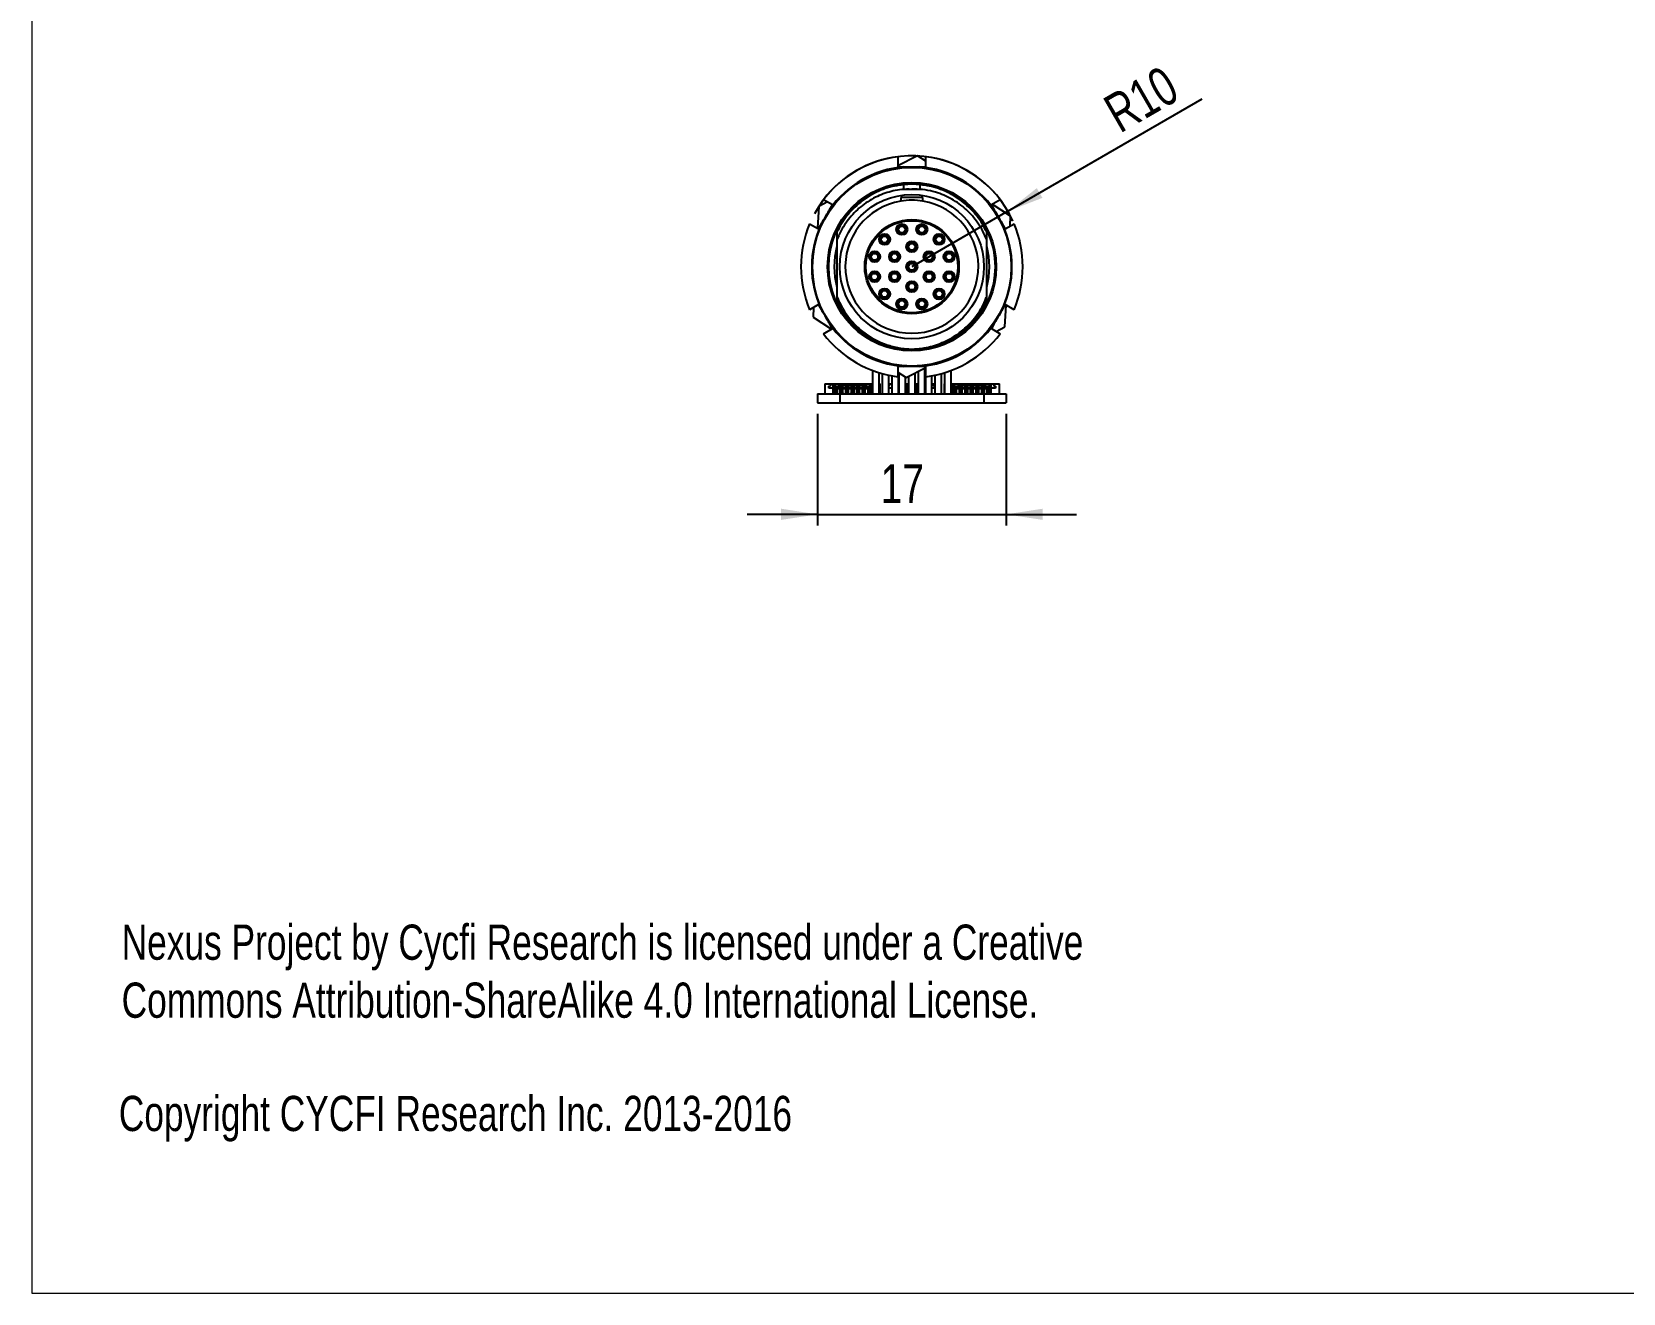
# Model space of a CAD drawing. Header units: millimetres. Extents: x 5 to 292, y 4 to 204.
# Drawn here: x 4.9 to 148.4, y 4.5 to 118.2 of the extents above; entities that cross this region are included whole.
import ezdxf

# ---------------------------------------------------------------- set-up
doc = ezdxf.new("R2010")
doc.units = ezdxf.units.MM
doc.layers.add('LAYER_1', color=179, linetype='Continuous')
doc.styles.add('SLDTEXTSTYLE0', font='TXT', dxfattribs={"width": 0.75})
doc.dimstyles.new('SLDDIMSTYLE0', dxfattribs={"dimtxt": 3.5, "dimasz": 3.302, "dimexe": 0, "dimexo": 0.0625, "dimgap": 0.875, "dimtad": 1, "dimrnd": 1e-09, "dimzin": 12, "dimdsep": 46, "dimtxsty": 'SLDTEXTSTYLE0', "dimsah": 1, "dimcen": 0, "dimadec": 0, "dimazin": 3, "dimtfac": 1, "dimtofl": 0, "dimtmove": 0, "dimatfit": 3, "dimfxl": 1, "dimfrac": 2, "dimtolj": 1, "dimtzin": 12, "dimarcsym": 0})
doc.dimstyles.new('SLDDIMSTYLE1', dxfattribs={"dimtxt": 3.5, "dimasz": 3.302, "dimexe": 0, "dimexo": 0.0625, "dimgap": 0.875, "dimtad": 1, "dimrnd": 1e-09, "dimzin": 12, "dimdsep": 46, "dimtxsty": 'SLDTEXTSTYLE0', "dimsah": 1, "dimcen": 0.09, "dimadec": 0, "dimazin": 3, "dimtfac": 1, "dimtmove": 0, "dimatfit": 0, "dimfxl": 1, "dimfrac": 2, "dimtolj": 1, "dimtzin": 12, "dimarcsym": 0})

# ---------------------------------------------------------------- blocks, each defined once
blk = doc.blocks.new('SW_NOTE_0')
at = {"layer": 'LAYER_1', "color": 0, "char_height": 3.175, "attachment_point": 1, "style": 'SLDTEXTSTYLE0'}
for s, insert in [('Nexus Project by Cycfi Research is licensed under a Creative', (0, 4.09)), ('Commons Attribution-ShareAlike 4.0 International License.', (0, -1.14))]:
    blk.add_mtext(s, dxfattribs=dict(at, insert=insert))
blk = doc.blocks.new('_D')
at = {"layer": 'LAYER_1'}
for q in [(110.47, 112.17), (84.28, 97.04)]:
    blk.add_line((92.94, 102.04), q, dxfattribs=at)
blk.add_arc((84.28, 97.04), 10, 24.2894, 151.4702, dxfattribs=at)
blk.add_solid([(92.94, 102.04), (96.05, 103.25), (95.54, 104.13)], dxfattribs=at)
at = {"layer": 'LAYER_1', "insert": (101.29, 112.06), "char_height": 3.5, "attachment_point": 1, "rotation": 30, "style": 'SLDTEXTSTYLE0'}
blk.add_mtext('R10', dxfattribs=at)
blk = doc.blocks.new('_D_1')
at = {"layer": 'LAYER_1'}
for p, q in [((75.78, 83.78), (75.78, 73.71)), ((92.78, 83.78), (92.78, 73.71)), ((75.78, 74.71), (69.43, 74.71)), ((75.78, 74.71), (92.78, 74.71)), ((92.78, 74.71), (99.13, 74.71))]:
    blk.add_line(p, q, dxfattribs=at)
for points in [[(75.78, 74.71), (72.48, 75.22), (72.48, 74.21)], [(92.78, 74.71), (96.08, 74.21), (96.08, 75.22)]]:
    blk.add_solid(points, dxfattribs=at)
at = {"layer": 'LAYER_1', "insert": (81.46, 79.23), "char_height": 3.5, "attachment_point": 1, "style": 'SLDTEXTSTYLE0'}
blk.add_mtext('17', dxfattribs=at)

msp = doc.modelspace()

# ---------------------------------------------------------------- linework, layer by layer
at = {"color": 7, "linetype": 'Continuous', "lineweight": 18}
for p, q in [((4.92, 204.48), (4.92, 4.48)), ((4.92, 4.48), (291.92, 4.48))]:
    msp.add_line(p, q, dxfattribs=at)
at = {"color": 7, "linetype": 'Continuous', "lineweight": 25}
for p, q in [((84.779, 107.031), (83.027, 106.133)), ((85.527, 106.547), (84.779, 107.031)), ((83.027, 106.043), (83.55, 106.043)), ((85.004, 106.043), (85.527, 106.043)), ((83.527, 104.438), (83.527, 104.043)), ((83.527, 104.043), (84.025, 104.043)), ((84.025, 104.043), (84.277, 104.043)), ((84.53, 104.043), (84.277, 104.043)), ((84.277, 104.043), (85.027, 104.043)), ((85.027, 104.043), (85.027, 104.438)), ((75.879, 102.472), (75.78, 100.506)), ((76.672, 102.878), (75.879, 102.472)), ((77.108, 102.626), (76.31, 103.087)), ((76.846, 102.173), (77.108, 102.626)), ((92.244, 103.087), (91.446, 102.626)), ((91.446, 102.626), (91.708, 102.173)), ((93.177, 101.603), (91.524, 102.671)), ((75.06, 100.922), (75.858, 100.461)), ((75.858, 100.461), (76.12, 100.914)), ((92.435, 100.914), (92.696, 100.461)), ((92.696, 100.461), (93.494, 100.922)), ((93.133, 100.713), (93.177, 101.603)), ((77.527, 99.455), (77.527, 94.343)), ((91.027, 94.343), (91.027, 99.455)), ((75.858, 93.626), (75.06, 93.165)), ((75.422, 93.374), (75.377, 92.484)), ((76.12, 93.173), (75.858, 93.626)), ((77.527, 94.343), (77.527, 93.931)), ((91.027, 93.931), (91.027, 94.333)), ((92.696, 93.626), (92.435, 93.173)), ((92.676, 91.615), (92.774, 93.581)), ((93.494, 93.165), (92.696, 93.626)), ((75.377, 92.484), (77.03, 91.416)), ((77.108, 91.461), (76.846, 91.914)), ((91.708, 91.914), (91.446, 91.461)), ((76.31, 91), (77.108, 91.461)), ((91.446, 91.461), (92.244, 91)), ((91.883, 91.209), (92.676, 91.615)), ((80.741, 87.689), (80.741, 85.579)), ((83.55, 88.043), (83.027, 88.043)), ((83.027, 87.54), (83.775, 87.056)), ((83.775, 87.056), (85.527, 87.953)), ((84.844, 87.604), (84.844, 85.579)), ((85.527, 88.043), (85.004, 88.043)), ((85.444, 85.579), (85.444, 87.911)), ((85.493, 87.936), (85.493, 85.579)), ((87.813, 85.579), (87.813, 87.689)), ((76.431, 86.479), (76.431, 85.579)), ((76.431, 86.479), (76.881, 86.479)), ((76.801, 86.259), (76.931, 86.299)), ((76.801, 86.099), (76.801, 86.259)), ((76.831, 86.239), (76.931, 86.269)), ((76.831, 86.159), (76.831, 86.239)), ((76.931, 86.099), (76.831, 86.159)), ((76.881, 86.479), (76.931, 86.429)), ((76.881, 86.479), (76.931, 86.479)), ((76.931, 86.459), (76.901, 86.459)), ((76.931, 86.479), (77.181, 86.479)), ((76.931, 86.429), (76.931, 86.479)), ((76.931, 86.429), (76.931, 86.299)), ((76.931, 86.269), (76.931, 86.299)), ((77.181, 86.479), (77.231, 86.479)), ((77.181, 86.099), (77.181, 86.479)), ((77.231, 86.479), (77.331, 86.479)), ((77.231, 86.099), (77.231, 86.479)), ((77.331, 86.164), (77.266, 86.099)), ((77.331, 86.479), (77.731, 86.479)), ((77.331, 86.479), (77.331, 86.269)), ((77.331, 86.269), (77.731, 86.269)), ((77.331, 86.269), (77.331, 86.164)), ((77.331, 86.209), (77.346, 86.209)), ((77.331, 86.164), (77.331, 86.095)), ((77.346, 86.229), (77.346, 86.269)), ((77.346, 86.049), (77.346, 86.229)), ((77.346, 86.229), (77.516, 86.229)), ((77.516, 86.229), (77.516, 86.269)), ((77.516, 86.049), (77.516, 86.229)), ((77.516, 86.209), (77.531, 86.209)), ((77.531, 86.164), (77.531, 86.269)), ((77.546, 86.149), (77.531, 86.164)), ((77.531, 86.164), (77.531, 86.113)), ((77.531, 86.113), (77.531, 86.054)), ((77.596, 86.099), (77.546, 86.149)), ((77.816, 86.149), (77.546, 86.149)), ((77.731, 86.269), (77.731, 86.479)), ((77.731, 86.479), (77.831, 86.479)), ((77.831, 86.269), (77.731, 86.269)), ((77.816, 86.149), (77.766, 86.099)), ((77.831, 86.164), (77.816, 86.149)), ((77.831, 86.479), (80.031, 86.479)), ((77.831, 86.349), (77.831, 86.479)), ((77.831, 86.349), (77.831, 86.269)), ((80.031, 86.349), (77.831, 86.349)), ((78.031, 86.309), (77.831, 86.309)), ((77.831, 86.269), (77.831, 86.164)), ((77.831, 86.209), (77.846, 86.209)), ((77.831, 86.164), (77.831, 86.113)), ((77.831, 86.113), (77.831, 86.054)), ((77.846, 86.299), (77.846, 86.349)), ((77.846, 86.229), (77.846, 86.299)), ((77.846, 86.049), (77.846, 86.229)), ((77.846, 86.229), (78.016, 86.229)), ((77.856, 86.349), (77.856, 86.229)), ((77.881, 86.389), (77.881, 86.439)), ((77.881, 86.439), (79.981, 86.439)), ((79.981, 86.389), (77.881, 86.389)), ((78.006, 86.229), (78.006, 86.349)), ((78.016, 86.299), (78.016, 86.349)), ((78.016, 86.229), (78.016, 86.299)), ((78.016, 86.049), (78.016, 86.229)), ((78.016, 86.209), (78.031, 86.209)), ((78.031, 86.349), (78.031, 86.164)), ((78.331, 86.164), (78.031, 86.164)), ((78.031, 86.164), (78.031, 86.149)), ((78.031, 86.149), (78.031, 86.098)), ((78.081, 86.099), (78.031, 86.149)), ((78.281, 86.099), (78.331, 86.149)), ((78.331, 86.349), (78.331, 86.164)), ((78.531, 86.309), (78.331, 86.309)), ((78.331, 86.209), (78.346, 86.209)), ((78.331, 86.164), (78.331, 86.149)), ((78.331, 86.149), (78.331, 86.098)), ((78.346, 86.299), (78.346, 86.349)), ((78.346, 86.229), (78.346, 86.299)), ((78.346, 86.049), (78.346, 86.229)), ((78.346, 86.229), (78.516, 86.229)), ((78.356, 86.349), (78.356, 86.229)), ((78.506, 86.229), (78.506, 86.349)), ((78.516, 86.299), (78.516, 86.349)), ((78.516, 86.229), (78.516, 86.299)), ((78.516, 86.049), (78.516, 86.229)), ((78.516, 86.209), (78.531, 86.209)), ((78.531, 86.349), (78.531, 86.149)), ((78.831, 86.149), (78.531, 86.149)), ((78.581, 86.099), (78.531, 86.149)), ((78.531, 86.149), (78.531, 86.098)), ((78.781, 86.099), (78.831, 86.149)), ((78.831, 86.349), (78.831, 86.149)), ((79.031, 86.309), (78.831, 86.309)), ((78.831, 86.209), (78.846, 86.209)), ((78.831, 86.149), (78.831, 86.098)), ((78.846, 86.299), (78.846, 86.349)), ((78.846, 86.229), (78.846, 86.299)), ((78.846, 86.049), (78.846, 86.229)), ((78.846, 86.229), (79.016, 86.229)), ((78.856, 86.349), (78.856, 86.229)), ((79.006, 86.229), (79.006, 86.349)), ((79.016, 86.299), (79.016, 86.349)), ((79.016, 86.229), (79.016, 86.299)), ((79.016, 86.049), (79.016, 86.229)), ((79.016, 86.209), (79.031, 86.209)), ((79.031, 86.349), (79.031, 86.164)), ((79.331, 86.164), (79.031, 86.164)), ((79.031, 86.164), (79.031, 86.149)), ((79.081, 86.099), (79.031, 86.149)), ((79.031, 86.149), (79.031, 86.098)), ((79.281, 86.099), (79.331, 86.149)), ((79.331, 86.349), (79.331, 86.164)), ((79.531, 86.309), (79.331, 86.309)), ((79.331, 86.209), (79.346, 86.209)), ((79.331, 86.164), (79.331, 86.149)), ((79.331, 86.149), (79.331, 86.098)), ((79.346, 86.299), (79.346, 86.349)), ((79.346, 86.229), (79.346, 86.299)), ((79.346, 86.049), (79.346, 86.229)), ((79.346, 86.229), (79.516, 86.229)), ((79.356, 86.349), (79.356, 86.229)), ((79.506, 86.229), (79.506, 86.349)), ((79.516, 86.299), (79.516, 86.349)), ((79.516, 86.229), (79.516, 86.299)), ((79.516, 86.049), (79.516, 86.229)), ((79.516, 86.209), (79.531, 86.209)), ((79.531, 86.349), (79.531, 86.164)), ((79.531, 86.164), (79.531, 86.149)), ((79.831, 86.164), (79.531, 86.164)), ((79.531, 86.149), (79.531, 86.098)), ((79.581, 86.099), (79.531, 86.149)), ((79.781, 86.099), (79.831, 86.149)), ((79.831, 86.349), (79.831, 86.164)), ((80.031, 86.309), (79.831, 86.309)), ((79.831, 86.209), (79.846, 86.209)), ((79.831, 86.164), (79.831, 86.149)), ((79.831, 86.149), (79.831, 86.098)), ((79.846, 86.299), (79.846, 86.349)), ((79.846, 86.229), (79.846, 86.299)), ((79.846, 86.049), (79.846, 86.229)), ((79.846, 86.229), (80.016, 86.229)), ((79.856, 86.349), (79.856, 86.229)), ((79.981, 86.439), (79.981, 86.389)), ((80.006, 86.229), (80.006, 86.349)), ((80.016, 86.299), (80.016, 86.349)), ((80.016, 86.229), (80.016, 86.299)), ((80.016, 86.049), (80.016, 86.229)), ((80.016, 86.209), (80.031, 86.209)), ((80.031, 86.479), (80.131, 86.479)), ((80.031, 86.349), (80.031, 86.479)), ((80.031, 86.349), (80.031, 86.269)), ((80.131, 86.269), (80.031, 86.269)), ((80.031, 86.149), (80.031, 86.269)), ((80.331, 86.149), (80.031, 86.149)), ((80.031, 86.149), (80.081, 86.099)), ((80.031, 86.149), (80.031, 86.098)), ((80.131, 86.479), (80.531, 86.479)), ((80.131, 86.479), (80.131, 86.269)), ((80.131, 86.269), (80.531, 86.269)), ((80.281, 86.099), (80.331, 86.149)), ((80.331, 86.269), (80.331, 86.149)), ((80.331, 86.209), (80.346, 86.209)), ((80.331, 86.149), (80.331, 86.098)), ((80.346, 86.229), (80.346, 86.269)), ((80.346, 86.049), (80.346, 86.229)), ((80.346, 86.229), (80.516, 86.229)), ((80.516, 86.229), (80.516, 86.269)), ((80.516, 86.049), (80.516, 86.229)), ((80.516, 86.209), (80.531, 86.209)), ((80.531, 86.479), (80.631, 86.479)), ((80.531, 86.269), (80.531, 86.479)), ((80.531, 86.149), (80.531, 86.269)), ((80.581, 86.099), (80.531, 86.149)), ((80.531, 86.149), (80.531, 86.098)), ((80.631, 86.479), (80.681, 86.479)), ((80.631, 86.099), (80.631, 86.479)), ((80.681, 86.479), (80.741, 86.479)), ((80.681, 86.099), (80.681, 86.479)), ((81.341, 85.579), (81.341, 87.484)), ((81.341, 86.479), (81.431, 86.479)), ((81.431, 85.579), (81.431, 86.479)), ((81.608, 87.406), (81.608, 85.579)), ((82.208, 85.579), (82.208, 87.26)), ((82.208, 86.479), (82.24, 86.479)), ((82.208, 86.461), (82.24, 86.429)), ((82.208, 86.289), (82.24, 86.299)), ((82.208, 86.259), (82.24, 86.269)), ((82.24, 86.099), (82.208, 86.118)), ((82.24, 86.459), (82.211, 86.459)), ((82.24, 86.479), (82.462, 86.479)), ((82.24, 86.429), (82.24, 86.479)), ((82.24, 86.429), (82.24, 86.299)), ((82.24, 86.269), (82.24, 86.299)), ((82.462, 87.21), (82.462, 85.579)), ((83.062, 85.579), (83.062, 87.517)), ((83.062, 86.479), (83.11, 86.479)), ((83.11, 86.269), (83.062, 86.269)), ((83.11, 86.149), (83.062, 86.149)), ((83.11, 86.134), (83.075, 86.099)), ((83.11, 87.486), (83.11, 85.579)), ((83.71, 85.579), (83.71, 87.098)), ((83.71, 86.479), (83.977, 86.479)), ((83.71, 86.439), (83.977, 86.439)), ((83.977, 86.389), (83.71, 86.389)), ((83.977, 86.349), (83.71, 86.349)), ((83.84, 86.309), (83.71, 86.309)), ((83.71, 86.229), (83.825, 86.229)), ((83.815, 86.229), (83.815, 86.349)), ((83.825, 86.299), (83.825, 86.349)), ((83.825, 86.229), (83.825, 86.299)), ((83.825, 86.049), (83.825, 86.229)), ((83.825, 86.209), (83.84, 86.209)), ((83.84, 86.349), (83.84, 86.149)), ((83.84, 86.149), (83.84, 86.098)), ((83.89, 86.099), (83.84, 86.149)), ((83.977, 86.149), (83.84, 86.149)), ((83.977, 87.159), (83.977, 85.579)), ((84.577, 85.579), (84.577, 87.467)), ((84.577, 86.479), (84.844, 86.479)), ((84.577, 86.439), (84.844, 86.439)), ((84.844, 86.389), (84.577, 86.389)), ((84.844, 86.349), (84.577, 86.349)), ((84.64, 86.164), (84.577, 86.164)), ((84.59, 86.099), (84.64, 86.149)), ((84.64, 86.349), (84.64, 86.164)), ((84.84, 86.309), (84.64, 86.309)), ((84.64, 86.209), (84.655, 86.209)), ((84.64, 86.164), (84.64, 86.149)), ((84.64, 86.149), (84.64, 86.098)), ((84.655, 86.299), (84.655, 86.349)), ((84.655, 86.229), (84.655, 86.299)), ((84.655, 86.049), (84.655, 86.229)), ((84.655, 86.229), (84.825, 86.229)), ((84.665, 86.349), (84.665, 86.229)), ((84.815, 86.229), (84.815, 86.349)), ((84.825, 86.299), (84.825, 86.349)), ((84.825, 86.229), (84.825, 86.299)), ((84.825, 86.049), (84.825, 86.229)), ((84.825, 86.209), (84.84, 86.209)), ((84.84, 86.349), (84.84, 86.164)), ((84.84, 86.164), (84.84, 86.149)), ((84.844, 86.164), (84.84, 86.164)), ((84.84, 86.149), (84.84, 86.098)), ((84.844, 86.145), (84.84, 86.149)), ((85.444, 86.479), (85.493, 86.479)), ((85.444, 86.269), (85.493, 86.269)), ((85.493, 86.149), (85.444, 86.149)), ((86.093, 85.579), (86.093, 87.21)), ((86.093, 86.479), (86.24, 86.479)), ((86.24, 86.429), (86.29, 86.479)), ((86.24, 86.479), (86.29, 86.479)), ((86.24, 86.429), (86.24, 86.479)), ((86.27, 86.459), (86.24, 86.459)), ((86.24, 86.429), (86.24, 86.299)), ((86.24, 86.299), (86.346, 86.266)), ((86.24, 86.269), (86.24, 86.299)), ((86.24, 86.269), (86.34, 86.239)), ((86.34, 86.159), (86.24, 86.099)), ((86.29, 86.479), (86.346, 86.479)), ((86.34, 86.239), (86.34, 86.159)), ((86.346, 87.26), (86.346, 85.579)), ((86.946, 85.579), (86.946, 87.406)), ((87.178, 86.479), (87.178, 85.579)), ((87.178, 86.479), (87.213, 86.479)), ((87.213, 87.484), (87.213, 85.579)), ((87.813, 86.479), (87.928, 86.479)), ((87.928, 86.479), (87.978, 86.479)), ((87.928, 86.099), (87.928, 86.479)), ((87.978, 86.479), (88.078, 86.479)), ((87.978, 86.099), (87.978, 86.479)), ((88.078, 86.164), (88.013, 86.099)), ((88.078, 86.479), (88.078, 86.269)), ((88.078, 86.479), (88.478, 86.479)), ((88.078, 86.269), (88.478, 86.269)), ((88.078, 86.269), (88.078, 86.164)), ((88.078, 86.209), (88.093, 86.209)), ((88.078, 86.164), (88.078, 86.095)), ((88.093, 86.229), (88.093, 86.269)), ((88.093, 86.049), (88.093, 86.229)), ((88.093, 86.229), (88.263, 86.229)), ((88.263, 86.229), (88.263, 86.269)), ((88.263, 86.049), (88.263, 86.229)), ((88.263, 86.209), (88.278, 86.209)), ((88.278, 86.164), (88.278, 86.269)), ((88.293, 86.149), (88.278, 86.164)), ((88.278, 86.164), (88.278, 86.113)), ((88.278, 86.113), (88.278, 86.054)), ((88.343, 86.099), (88.293, 86.149)), ((88.563, 86.149), (88.293, 86.149)), ((88.478, 86.269), (88.478, 86.479)), ((88.478, 86.479), (88.578, 86.479)), ((88.578, 86.269), (88.478, 86.269)), ((88.563, 86.149), (88.513, 86.099)), ((88.578, 86.164), (88.563, 86.149)), ((88.578, 86.479), (90.778, 86.479)), ((88.578, 86.349), (88.578, 86.479)), ((88.578, 86.349), (88.578, 86.269)), ((90.778, 86.349), (88.578, 86.349)), ((88.778, 86.309), (88.578, 86.309)), ((88.578, 86.269), (88.578, 86.164)), ((88.578, 86.209), (88.593, 86.209)), ((88.578, 86.164), (88.578, 86.113)), ((88.578, 86.113), (88.578, 86.054)), ((88.593, 86.299), (88.593, 86.349)), ((88.593, 86.229), (88.593, 86.299)), ((88.593, 86.049), (88.593, 86.229)), ((88.593, 86.229), (88.763, 86.229)), ((88.603, 86.349), (88.603, 86.229)), ((88.628, 86.389), (88.628, 86.439)), ((88.628, 86.439), (90.728, 86.439)), ((90.728, 86.389), (88.628, 86.389)), ((88.753, 86.229), (88.753, 86.349)), ((88.763, 86.299), (88.763, 86.349)), ((88.763, 86.229), (88.763, 86.299)), ((88.763, 86.049), (88.763, 86.229)), ((88.763, 86.209), (88.778, 86.209)), ((88.778, 86.349), (88.778, 86.164)), ((88.778, 86.164), (88.778, 86.149)), ((89.078, 86.164), (88.778, 86.164)), ((88.778, 86.149), (88.778, 86.098)), ((88.828, 86.099), (88.778, 86.149)), ((89.028, 86.099), (89.078, 86.149)), ((89.078, 86.349), (89.078, 86.164)), ((89.278, 86.309), (89.078, 86.309)), ((89.078, 86.209), (89.093, 86.209)), ((89.078, 86.164), (89.078, 86.149)), ((89.078, 86.149), (89.078, 86.098)), ((89.093, 86.299), (89.093, 86.349)), ((89.093, 86.229), (89.093, 86.299)), ((89.093, 86.049), (89.093, 86.229)), ((89.093, 86.229), (89.263, 86.229)), ((89.103, 86.349), (89.103, 86.229)), ((89.253, 86.229), (89.253, 86.349)), ((89.263, 86.299), (89.263, 86.349)), ((89.263, 86.229), (89.263, 86.299)), ((89.263, 86.049), (89.263, 86.229)), ((89.263, 86.209), (89.278, 86.209)), ((89.278, 86.349), (89.278, 86.149)), ((89.578, 86.149), (89.278, 86.149)), ((89.278, 86.149), (89.278, 86.098)), ((89.328, 86.099), (89.278, 86.149)), ((89.528, 86.099), (89.578, 86.149)), ((89.578, 86.349), (89.578, 86.149)), ((89.778, 86.309), (89.578, 86.309)), ((89.578, 86.209), (89.593, 86.209)), ((89.578, 86.149), (89.578, 86.098)), ((89.593, 86.299), (89.593, 86.349)), ((89.593, 86.229), (89.593, 86.299)), ((89.593, 86.049), (89.593, 86.229)), ((89.593, 86.229), (89.763, 86.229)), ((89.603, 86.349), (89.603, 86.229)), ((89.753, 86.229), (89.753, 86.349)), ((89.763, 86.299), (89.763, 86.349)), ((89.763, 86.229), (89.763, 86.299)), ((89.763, 86.049), (89.763, 86.229)), ((89.763, 86.209), (89.778, 86.209)), ((89.778, 86.349), (89.778, 86.164)), ((89.778, 86.164), (89.778, 86.149)), ((90.078, 86.164), (89.778, 86.164)), ((89.778, 86.149), (89.778, 86.098)), ((89.828, 86.099), (89.778, 86.149)), ((90.028, 86.099), (90.078, 86.149)), ((90.078, 86.349), (90.078, 86.164)), ((90.278, 86.309), (90.078, 86.309)), ((90.078, 86.209), (90.093, 86.209)), ((90.078, 86.164), (90.078, 86.149)), ((90.078, 86.149), (90.078, 86.098)), ((90.093, 86.299), (90.093, 86.349)), ((90.093, 86.229), (90.093, 86.299)), ((90.093, 86.049), (90.093, 86.229)), ((90.093, 86.229), (90.263, 86.229)), ((90.103, 86.349), (90.103, 86.229)), ((90.253, 86.229), (90.253, 86.349)), ((90.263, 86.299), (90.263, 86.349)), ((90.263, 86.229), (90.263, 86.299)), ((90.263, 86.049), (90.263, 86.229)), ((90.263, 86.209), (90.278, 86.209)), ((90.278, 86.349), (90.278, 86.164)), ((90.578, 86.164), (90.278, 86.164)), ((90.278, 86.164), (90.278, 86.149)), ((90.328, 86.099), (90.278, 86.149)), ((90.278, 86.149), (90.278, 86.098)), ((90.528, 86.099), (90.578, 86.149)), ((90.578, 86.349), (90.578, 86.164)), ((90.778, 86.309), (90.578, 86.309)), ((90.578, 86.209), (90.593, 86.209)), ((90.578, 86.164), (90.578, 86.149)), ((90.578, 86.149), (90.578, 86.098)), ((90.593, 86.299), (90.593, 86.349)), ((90.593, 86.229), (90.593, 86.299)), ((90.593, 86.049), (90.593, 86.229)), ((90.593, 86.229), (90.763, 86.229)), ((90.603, 86.349), (90.603, 86.229)), ((90.728, 86.439), (90.728, 86.389)), ((90.753, 86.229), (90.753, 86.349)), ((90.763, 86.299), (90.763, 86.349)), ((90.763, 86.229), (90.763, 86.299)), ((90.763, 86.049), (90.763, 86.229)), ((90.763, 86.209), (90.778, 86.209)), ((90.778, 86.479), (90.878, 86.479)), ((90.778, 86.349), (90.778, 86.479)), ((90.778, 86.349), (90.778, 86.269)), ((90.878, 86.269), (90.778, 86.269)), ((90.778, 86.149), (90.778, 86.269)), ((90.778, 86.149), (90.778, 86.098)), ((90.778, 86.149), (90.828, 86.099)), ((91.078, 86.149), (90.778, 86.149)), ((90.878, 86.479), (91.278, 86.479)), ((90.878, 86.479), (90.878, 86.269)), ((90.878, 86.269), (91.278, 86.269)), ((91.028, 86.099), (91.078, 86.149)), ((91.078, 86.269), (91.078, 86.149)), ((91.078, 86.209), (91.093, 86.209)), ((91.078, 86.149), (91.078, 86.098)), ((91.093, 86.229), (91.093, 86.269)), ((91.093, 86.049), (91.093, 86.229)), ((91.093, 86.229), (91.263, 86.229)), ((91.263, 86.229), (91.263, 86.269)), ((91.263, 86.049), (91.263, 86.229)), ((91.263, 86.209), (91.278, 86.209)), ((91.278, 86.479), (91.378, 86.479)), ((91.278, 86.269), (91.278, 86.479)), ((91.278, 86.149), (91.278, 86.269)), ((91.328, 86.099), (91.278, 86.149)), ((91.278, 86.149), (91.278, 86.098)), ((91.378, 86.479), (91.428, 86.479)), ((91.378, 86.099), (91.378, 86.479)), ((91.428, 86.479), (91.678, 86.479)), ((91.428, 86.099), (91.428, 86.479)), ((91.678, 86.429), (91.728, 86.479)), ((91.678, 86.479), (91.728, 86.479)), ((91.678, 86.429), (91.678, 86.479)), ((91.707, 86.459), (91.678, 86.459)), ((91.678, 86.429), (91.678, 86.299)), ((91.678, 86.299), (91.808, 86.259)), ((91.678, 86.269), (91.678, 86.299)), ((91.678, 86.269), (91.778, 86.239)), ((91.778, 86.159), (91.678, 86.099)), ((91.728, 86.479), (92.178, 86.479)), ((91.778, 86.239), (91.778, 86.159)), ((91.808, 86.259), (91.808, 86.099)), ((92.178, 85.579), (92.178, 86.479)), ((75.777, 85.579), (75.777, 84.779)), ((75.777, 85.579), (77.777, 85.579)), ((75.777, 84.779), (77.777, 84.779)), ((77.181, 86.099), (76.801, 86.099)), ((77.346, 86.099), (77.181, 86.099)), ((77.181, 85.579), (77.181, 86.099)), ((77.181, 86.049), (77.346, 86.049)), ((77.296, 86.009), (77.296, 85.669)), ((77.346, 86.009), (77.296, 86.009)), ((77.346, 85.959), (77.296, 86.009)), ((77.296, 85.669), (77.346, 85.719)), ((77.296, 85.669), (77.346, 85.669)), ((77.346, 85.979), (77.326, 85.979)), ((77.331, 86.095), (77.331, 86.049)), ((77.346, 85.929), (77.346, 86.049)), ((77.346, 86.049), (77.516, 86.049)), ((77.346, 85.859), (77.346, 85.929)), ((77.346, 85.929), (77.516, 85.929)), ((77.346, 85.679), (77.346, 85.859)), ((77.516, 85.859), (77.346, 85.859)), ((77.346, 85.679), (77.516, 85.679)), ((77.346, 85.579), (77.346, 85.679)), ((77.596, 86.099), (77.516, 86.099)), ((77.516, 86.049), (77.846, 86.049)), ((77.516, 85.929), (77.516, 86.049)), ((77.566, 86.009), (77.516, 86.009)), ((77.516, 85.959), (77.566, 86.009)), ((77.536, 85.979), (77.516, 85.979)), ((77.516, 85.859), (77.516, 85.929)), ((77.516, 85.679), (77.516, 85.859)), ((77.516, 85.719), (77.566, 85.669)), ((77.516, 85.579), (77.516, 85.679)), ((77.516, 85.669), (77.566, 85.669)), ((77.566, 85.669), (77.566, 86.009)), ((77.596, 86.099), (77.766, 86.099)), ((77.846, 86.099), (77.766, 86.099)), ((77.777, 85.579), (77.777, 84.779)), ((77.777, 85.579), (90.777, 85.579)), ((77.777, 84.779), (90.777, 84.779)), ((77.796, 86.009), (77.796, 85.669)), ((77.846, 86.009), (77.796, 86.009)), ((77.846, 85.959), (77.796, 86.009)), ((77.796, 85.669), (77.846, 85.719)), ((77.796, 85.669), (77.846, 85.669)), ((77.846, 85.979), (77.826, 85.979)), ((77.846, 85.929), (77.846, 86.049)), ((77.846, 86.049), (78.016, 86.049)), ((77.846, 85.859), (77.846, 85.929)), ((77.846, 85.929), (78.016, 85.929)), ((77.846, 85.679), (77.846, 85.859)), ((78.016, 85.859), (77.846, 85.859)), ((77.846, 85.679), (78.016, 85.679)), ((77.846, 85.579), (77.846, 85.679)), ((78.081, 86.099), (78.016, 86.099)), ((78.016, 85.929), (78.016, 86.049)), ((78.016, 86.049), (78.346, 86.049)), ((78.066, 86.009), (78.016, 86.009)), ((78.016, 85.959), (78.066, 86.009)), ((78.036, 85.979), (78.016, 85.979)), ((78.016, 85.859), (78.016, 85.929)), ((78.016, 85.679), (78.016, 85.859)), ((78.016, 85.719), (78.066, 85.669)), ((78.016, 85.579), (78.016, 85.679)), ((78.016, 85.669), (78.066, 85.669)), ((78.031, 86.098), (78.031, 86.049)), ((78.066, 85.669), (78.066, 86.009)), ((78.081, 86.099), (78.281, 86.099)), ((78.346, 86.099), (78.281, 86.099)), ((78.296, 86.009), (78.296, 85.669)), ((78.346, 86.009), (78.296, 86.009)), ((78.346, 85.959), (78.296, 86.009)), ((78.296, 85.669), (78.346, 85.719)), ((78.296, 85.669), (78.346, 85.669)), ((78.346, 85.979), (78.326, 85.979)), ((78.331, 86.098), (78.331, 86.049)), ((78.346, 85.929), (78.346, 86.049)), ((78.346, 86.049), (78.516, 86.049)), ((78.346, 85.859), (78.346, 85.929)), ((78.346, 85.929), (78.516, 85.929)), ((78.346, 85.679), (78.346, 85.859)), ((78.516, 85.859), (78.346, 85.859)), ((78.346, 85.579), (78.346, 85.679)), ((78.346, 85.679), (78.516, 85.679)), ((78.581, 86.099), (78.516, 86.099)), ((78.516, 85.929), (78.516, 86.049)), ((78.516, 86.049), (78.846, 86.049)), ((78.516, 85.959), (78.566, 86.009)), ((78.566, 86.009), (78.516, 86.009)), ((78.536, 85.979), (78.516, 85.979)), ((78.516, 85.859), (78.516, 85.929)), ((78.516, 85.679), (78.516, 85.859)), ((78.516, 85.719), (78.566, 85.669)), ((78.516, 85.579), (78.516, 85.679)), ((78.516, 85.669), (78.566, 85.669)), ((78.531, 86.098), (78.531, 86.049)), ((78.566, 85.669), (78.566, 86.009)), ((78.581, 86.099), (78.781, 86.099)), ((78.846, 86.099), (78.781, 86.099)), ((78.796, 86.009), (78.796, 85.669)), ((78.846, 85.959), (78.796, 86.009)), ((78.846, 86.009), (78.796, 86.009)), ((78.796, 85.669), (78.846, 85.719)), ((78.796, 85.669), (78.846, 85.669)), ((78.846, 85.979), (78.826, 85.979)), ((78.831, 86.098), (78.831, 86.049)), ((78.846, 85.929), (78.846, 86.049)), ((78.846, 86.049), (79.016, 86.049)), ((78.846, 85.859), (78.846, 85.929)), ((78.846, 85.929), (79.016, 85.929)), ((78.846, 85.679), (78.846, 85.859)), ((79.016, 85.859), (78.846, 85.859)), ((78.846, 85.579), (78.846, 85.679)), ((78.846, 85.679), (79.016, 85.679)), ((79.081, 86.099), (79.016, 86.099)), ((79.016, 86.049), (79.346, 86.049)), ((79.016, 85.929), (79.016, 86.049)), ((79.066, 86.009), (79.016, 86.009)), ((79.016, 85.959), (79.066, 86.009)), ((79.036, 85.979), (79.016, 85.979)), ((79.016, 85.859), (79.016, 85.929)), ((79.016, 85.679), (79.016, 85.859)), ((79.016, 85.719), (79.066, 85.669)), ((79.016, 85.579), (79.016, 85.679)), ((79.016, 85.669), (79.066, 85.669)), ((79.031, 86.098), (79.031, 86.049)), ((79.066, 85.669), (79.066, 86.009)), ((79.081, 86.099), (79.281, 86.099)), ((79.346, 86.099), (79.281, 86.099)), ((79.296, 86.009), (79.296, 85.669)), ((79.346, 86.009), (79.296, 86.009)), ((79.346, 85.959), (79.296, 86.009)), ((79.296, 85.669), (79.346, 85.719)), ((79.296, 85.669), (79.346, 85.669)), ((79.346, 85.979), (79.326, 85.979)), ((79.331, 86.098), (79.331, 86.049)), ((79.346, 85.929), (79.346, 86.049)), ((79.346, 86.049), (79.516, 86.049)), ((79.346, 85.859), (79.346, 85.929)), ((79.346, 85.929), (79.516, 85.929)), ((79.516, 85.859), (79.346, 85.859)), ((79.346, 85.679), (79.346, 85.859)), ((79.346, 85.679), (79.516, 85.679)), ((79.346, 85.579), (79.346, 85.679)), ((79.581, 86.099), (79.516, 86.099)), ((79.516, 86.049), (79.846, 86.049)), ((79.516, 85.929), (79.516, 86.049)), ((79.566, 86.009), (79.516, 86.009)), ((79.516, 85.959), (79.566, 86.009)), ((79.536, 85.979), (79.516, 85.979)), ((79.516, 85.859), (79.516, 85.929)), ((79.516, 85.679), (79.516, 85.859)), ((79.516, 85.719), (79.566, 85.669)), ((79.516, 85.579), (79.516, 85.679)), ((79.516, 85.669), (79.566, 85.669)), ((79.531, 86.098), (79.531, 86.049)), ((79.566, 85.669), (79.566, 86.009)), ((79.581, 86.099), (79.781, 86.099)), ((79.846, 86.099), (79.781, 86.099)), ((79.796, 86.009), (79.796, 85.669)), ((79.846, 86.009), (79.796, 86.009)), ((79.846, 85.959), (79.796, 86.009)), ((79.796, 85.669), (79.846, 85.719)), ((79.796, 85.669), (79.846, 85.669)), ((79.846, 85.979), (79.826, 85.979)), ((79.831, 86.098), (79.831, 86.049)), ((79.846, 85.929), (79.846, 86.049)), ((79.846, 86.049), (80.016, 86.049)), ((79.846, 85.859), (79.846, 85.929)), ((79.846, 85.929), (80.016, 85.929)), ((79.846, 85.679), (79.846, 85.859)), ((80.016, 85.859), (79.846, 85.859)), ((79.846, 85.679), (80.016, 85.679)), ((79.846, 85.579), (79.846, 85.679)), ((80.081, 86.099), (80.016, 86.099)), ((80.016, 86.049), (80.346, 86.049)), ((80.016, 85.929), (80.016, 86.049)), ((80.016, 85.959), (80.066, 86.009)), ((80.066, 86.009), (80.016, 86.009)), ((80.036, 85.979), (80.016, 85.979)), ((80.016, 85.859), (80.016, 85.929)), ((80.016, 85.679), (80.016, 85.859)), ((80.016, 85.719), (80.066, 85.669)), ((80.016, 85.579), (80.016, 85.679)), ((80.016, 85.669), (80.066, 85.669)), ((80.031, 86.098), (80.031, 86.049)), ((80.066, 85.669), (80.066, 86.009)), ((80.081, 86.099), (80.281, 86.099)), ((80.346, 86.099), (80.281, 86.099)), ((80.296, 86.009), (80.296, 85.669)), ((80.346, 85.959), (80.296, 86.009)), ((80.346, 86.009), (80.296, 86.009)), ((80.296, 85.669), (80.346, 85.719)), ((80.296, 85.669), (80.346, 85.669)), ((80.346, 85.979), (80.326, 85.979)), ((80.331, 86.049), (80.331, 86.098)), ((80.346, 85.929), (80.346, 86.049)), ((80.346, 86.049), (80.516, 86.049)), ((80.346, 85.859), (80.346, 85.929)), ((80.346, 85.929), (80.516, 85.929)), ((80.346, 85.679), (80.346, 85.859)), ((80.516, 85.859), (80.346, 85.859)), ((80.346, 85.579), (80.346, 85.679)), ((80.346, 85.679), (80.516, 85.679)), ((80.681, 86.099), (80.516, 86.099)), ((80.516, 86.049), (80.681, 86.049)), ((80.516, 85.929), (80.516, 86.049)), ((80.566, 86.009), (80.516, 86.009)), ((80.516, 85.959), (80.566, 86.009)), ((80.536, 85.979), (80.516, 85.979)), ((80.516, 85.859), (80.516, 85.929)), ((80.516, 85.679), (80.516, 85.859)), ((80.516, 85.719), (80.566, 85.669)), ((80.516, 85.579), (80.516, 85.679)), ((80.516, 85.669), (80.566, 85.669)), ((80.531, 86.098), (80.531, 86.049)), ((80.566, 85.669), (80.566, 86.009)), ((80.681, 85.579), (80.681, 86.099)), ((80.741, 86.099), (80.681, 86.099)), ((82.462, 86.099), (82.208, 86.099)), ((83.062, 86.099), (83.075, 86.099)), ((83.062, 86.049), (83.11, 86.049)), ((83.11, 86.099), (83.075, 86.099)), ((83.105, 86.009), (83.105, 85.669)), ((83.11, 86.004), (83.105, 86.009)), ((83.11, 86.009), (83.105, 86.009)), ((83.105, 85.669), (83.11, 85.674)), ((83.105, 85.669), (83.11, 85.669)), ((83.71, 86.049), (83.825, 86.049)), ((83.825, 85.859), (83.71, 85.859)), ((83.89, 86.099), (83.825, 86.099)), ((83.825, 85.929), (83.825, 86.049)), ((83.825, 86.049), (83.977, 86.049)), ((83.825, 85.959), (83.875, 86.009)), ((83.875, 86.009), (83.825, 86.009)), ((83.845, 85.979), (83.825, 85.979)), ((83.825, 85.859), (83.825, 85.929)), ((83.825, 85.679), (83.825, 85.859)), ((83.825, 85.719), (83.875, 85.669)), ((83.825, 85.579), (83.825, 85.679)), ((83.825, 85.669), (83.875, 85.669)), ((83.84, 86.098), (83.84, 86.049)), ((83.875, 85.669), (83.875, 86.009)), ((83.89, 86.099), (83.977, 86.099)), ((84.577, 86.099), (84.59, 86.099)), ((84.577, 86.049), (84.655, 86.049)), ((84.655, 86.099), (84.59, 86.099)), ((84.605, 86.009), (84.605, 85.669)), ((84.655, 86.009), (84.605, 86.009)), ((84.655, 85.959), (84.605, 86.009)), ((84.605, 85.669), (84.655, 85.719)), ((84.605, 85.669), (84.655, 85.669)), ((84.655, 85.979), (84.635, 85.979)), ((84.64, 86.098), (84.64, 86.049)), ((84.655, 85.929), (84.655, 86.049)), ((84.655, 86.049), (84.825, 86.049)), ((84.655, 85.859), (84.655, 85.929)), ((84.655, 85.929), (84.825, 85.929)), ((84.655, 85.679), (84.655, 85.859)), ((84.825, 85.859), (84.655, 85.859)), ((84.655, 85.579), (84.655, 85.679)), ((84.655, 85.679), (84.825, 85.679)), ((84.844, 86.099), (84.825, 86.099)), ((84.825, 86.049), (84.844, 86.049)), ((84.825, 85.929), (84.825, 86.049)), ((84.844, 86.009), (84.825, 86.009)), ((84.844, 85.979), (84.825, 85.979)), ((84.825, 85.959), (84.844, 85.978)), ((84.825, 85.859), (84.825, 85.929)), ((84.825, 85.679), (84.825, 85.859)), ((84.825, 85.719), (84.844, 85.7)), ((84.825, 85.579), (84.825, 85.679)), ((84.825, 85.669), (84.844, 85.669)), ((84.84, 86.098), (84.84, 86.049)), ((85.444, 86.099), (85.493, 86.099)), ((85.444, 86.049), (85.493, 86.049)), ((86.346, 86.099), (86.093, 86.099)), ((87.928, 86.099), (87.813, 86.099)), ((87.928, 85.579), (87.928, 86.099)), ((88.093, 86.099), (87.928, 86.099)), ((87.928, 86.049), (88.093, 86.049)), ((88.043, 86.009), (88.043, 85.669)), ((88.093, 85.959), (88.043, 86.009)), ((88.093, 86.009), (88.043, 86.009)), ((88.043, 85.669), (88.093, 85.719)), ((88.043, 85.669), (88.093, 85.669)), ((88.093, 85.979), (88.073, 85.979)), ((88.078, 86.095), (88.078, 86.049)), ((88.093, 85.929), (88.093, 86.049)), ((88.093, 86.049), (88.263, 86.049)), ((88.093, 85.859), (88.093, 85.929)), ((88.093, 85.929), (88.263, 85.929)), ((88.093, 85.679), (88.093, 85.859)), ((88.263, 85.859), (88.093, 85.859)), ((88.093, 85.679), (88.263, 85.679)), ((88.093, 85.579), (88.093, 85.679)), ((88.343, 86.099), (88.263, 86.099)), ((88.263, 86.049), (88.593, 86.049)), ((88.263, 85.929), (88.263, 86.049)), ((88.313, 86.009), (88.263, 86.009)), ((88.263, 85.959), (88.313, 86.009)), ((88.283, 85.979), (88.263, 85.979)), ((88.263, 85.859), (88.263, 85.929)), ((88.263, 85.679), (88.263, 85.859)), ((88.263, 85.719), (88.313, 85.669)), ((88.263, 85.579), (88.263, 85.679)), ((88.263, 85.669), (88.313, 85.669)), ((88.313, 85.669), (88.313, 86.009)), ((88.343, 86.099), (88.513, 86.099)), ((88.593, 86.099), (88.513, 86.099)), ((88.543, 86.009), (88.543, 85.669)), ((88.593, 85.959), (88.543, 86.009)), ((88.593, 86.009), (88.543, 86.009)), ((88.543, 85.669), (88.593, 85.719)), ((88.543, 85.669), (88.593, 85.669)), ((88.593, 85.979), (88.573, 85.979)), ((88.593, 85.929), (88.593, 86.049)), ((88.593, 86.049), (88.763, 86.049)), ((88.593, 85.859), (88.593, 85.929)), ((88.593, 85.929), (88.763, 85.929)), ((88.593, 85.679), (88.593, 85.859)), ((88.763, 85.859), (88.593, 85.859)), ((88.593, 85.679), (88.763, 85.679)), ((88.593, 85.579), (88.593, 85.679)), ((88.828, 86.099), (88.763, 86.099)), ((88.763, 85.929), (88.763, 86.049)), ((88.763, 86.049), (89.093, 86.049)), ((88.763, 85.959), (88.813, 86.009)), ((88.813, 86.009), (88.763, 86.009)), ((88.783, 85.979), (88.763, 85.979)), ((88.763, 85.859), (88.763, 85.929)), ((88.763, 85.679), (88.763, 85.859)), ((88.763, 85.719), (88.813, 85.669)), ((88.763, 85.579), (88.763, 85.679)), ((88.763, 85.669), (88.813, 85.669)), ((88.778, 86.098), (88.778, 86.049)), ((88.813, 85.669), (88.813, 86.009)), ((88.828, 86.099), (89.028, 86.099)), ((89.093, 86.099), (89.028, 86.099)), ((89.043, 86.009), (89.043, 85.669)), ((89.093, 85.959), (89.043, 86.009)), ((89.093, 86.009), (89.043, 86.009)), ((89.043, 85.669), (89.093, 85.719)), ((89.043, 85.669), (89.093, 85.669)), ((89.093, 85.979), (89.073, 85.979)), ((89.078, 86.098), (89.078, 86.049)), ((89.093, 85.929), (89.093, 86.049)), ((89.093, 86.049), (89.263, 86.049)), ((89.093, 85.859), (89.093, 85.929)), ((89.093, 85.929), (89.263, 85.929)), ((89.093, 85.679), (89.093, 85.859)), ((89.263, 85.859), (89.093, 85.859)), ((89.093, 85.679), (89.263, 85.679)), ((89.093, 85.579), (89.093, 85.679)), ((89.328, 86.099), (89.263, 86.099)), ((89.263, 85.929), (89.263, 86.049)), ((89.263, 86.049), (89.593, 86.049)), ((89.263, 85.959), (89.313, 86.009)), ((89.313, 86.009), (89.263, 86.009)), ((89.283, 85.979), (89.263, 85.979)), ((89.263, 85.859), (89.263, 85.929)), ((89.263, 85.679), (89.263, 85.859)), ((89.263, 85.719), (89.313, 85.669)), ((89.263, 85.579), (89.263, 85.679)), ((89.263, 85.669), (89.313, 85.669)), ((89.278, 86.098), (89.278, 86.049)), ((89.313, 85.669), (89.313, 86.009)), ((89.328, 86.099), (89.528, 86.099)), ((89.593, 86.099), (89.528, 86.099)), ((89.543, 86.009), (89.543, 85.669)), ((89.593, 85.959), (89.543, 86.009)), ((89.593, 86.009), (89.543, 86.009)), ((89.543, 85.669), (89.593, 85.719)), ((89.543, 85.669), (89.593, 85.669)), ((89.593, 85.979), (89.573, 85.979)), ((89.578, 86.098), (89.578, 86.049)), ((89.593, 85.929), (89.593, 86.049)), ((89.593, 86.049), (89.763, 86.049)), ((89.593, 85.859), (89.593, 85.929)), ((89.593, 85.929), (89.763, 85.929)), ((89.593, 85.679), (89.593, 85.859)), ((89.763, 85.859), (89.593, 85.859)), ((89.593, 85.679), (89.763, 85.679)), ((89.593, 85.579), (89.593, 85.679)), ((89.828, 86.099), (89.763, 86.099)), ((89.763, 86.049), (90.093, 86.049)), ((89.763, 85.929), (89.763, 86.049)), ((89.763, 85.959), (89.813, 86.009)), ((89.813, 86.009), (89.763, 86.009)), ((89.783, 85.979), (89.763, 85.979)), ((89.763, 85.859), (89.763, 85.929)), ((89.763, 85.679), (89.763, 85.859)), ((89.763, 85.719), (89.813, 85.669)), ((89.763, 85.579), (89.763, 85.679)), ((89.763, 85.669), (89.813, 85.669)), ((89.778, 86.098), (89.778, 86.049)), ((89.813, 85.669), (89.813, 86.009)), ((89.828, 86.099), (90.028, 86.099)), ((90.093, 86.099), (90.028, 86.099)), ((90.043, 86.009), (90.043, 85.669)), ((90.093, 85.959), (90.043, 86.009)), ((90.093, 86.009), (90.043, 86.009)), ((90.043, 85.669), (90.093, 85.719)), ((90.043, 85.669), (90.093, 85.669)), ((90.093, 85.979), (90.073, 85.979)), ((90.078, 86.098), (90.078, 86.049)), ((90.093, 85.929), (90.093, 86.049)), ((90.093, 86.049), (90.263, 86.049)), ((90.093, 85.859), (90.093, 85.929)), ((90.093, 85.929), (90.263, 85.929)), ((90.093, 85.679), (90.093, 85.859)), ((90.263, 85.859), (90.093, 85.859)), ((90.093, 85.579), (90.093, 85.679)), ((90.093, 85.679), (90.263, 85.679)), ((90.328, 86.099), (90.263, 86.099)), ((90.263, 86.049), (90.593, 86.049)), ((90.263, 85.929), (90.263, 86.049)), ((90.263, 85.959), (90.313, 86.009)), ((90.313, 86.009), (90.263, 86.009)), ((90.283, 85.979), (90.263, 85.979)), ((90.263, 85.859), (90.263, 85.929)), ((90.263, 85.679), (90.263, 85.859)), ((90.263, 85.719), (90.313, 85.669)), ((90.263, 85.579), (90.263, 85.679)), ((90.263, 85.669), (90.313, 85.669)), ((90.278, 86.098), (90.278, 86.049)), ((90.313, 85.669), (90.313, 86.009)), ((90.328, 86.099), (90.528, 86.099)), ((90.593, 86.099), (90.528, 86.099)), ((90.543, 86.009), (90.543, 85.669)), ((90.593, 85.959), (90.543, 86.009)), ((90.593, 86.009), (90.543, 86.009)), ((90.543, 85.669), (90.593, 85.719)), ((90.543, 85.669), (90.593, 85.669)), ((90.593, 85.979), (90.573, 85.979)), ((90.578, 86.098), (90.578, 86.049)), ((90.593, 85.929), (90.593, 86.049)), ((90.593, 86.049), (90.763, 86.049)), ((90.593, 85.859), (90.593, 85.929)), ((90.593, 85.929), (90.763, 85.929)), ((90.593, 85.679), (90.593, 85.859)), ((90.763, 85.859), (90.593, 85.859)), ((90.593, 85.679), (90.763, 85.679)), ((90.593, 85.579), (90.593, 85.679)), ((90.828, 86.099), (90.763, 86.099)), ((90.763, 86.049), (91.093, 86.049)), ((90.763, 85.929), (90.763, 86.049)), ((90.763, 85.959), (90.813, 86.009)), ((90.813, 86.009), (90.763, 86.009)), ((90.783, 85.979), (90.763, 85.979)), ((90.763, 85.859), (90.763, 85.929)), ((90.763, 85.679), (90.763, 85.859)), ((90.763, 85.719), (90.813, 85.669)), ((90.763, 85.579), (90.763, 85.679)), ((90.763, 85.669), (90.813, 85.669)), ((90.777, 85.579), (90.777, 84.779)), ((90.777, 85.579), (92.777, 85.579)), ((90.777, 84.779), (92.777, 84.779)), ((90.778, 86.098), (90.778, 86.049)), ((90.813, 85.669), (90.813, 86.009)), ((90.828, 86.099), (91.028, 86.099)), ((91.093, 86.099), (91.028, 86.099)), ((91.043, 86.009), (91.043, 85.669)), ((91.093, 85.959), (91.043, 86.009)), ((91.093, 86.009), (91.043, 86.009)), ((91.043, 85.669), (91.093, 85.719)), ((91.043, 85.669), (91.093, 85.669)), ((91.093, 85.979), (91.073, 85.979)), ((91.078, 86.049), (91.078, 86.098)), ((91.093, 85.929), (91.093, 86.049)), ((91.093, 86.049), (91.263, 86.049)), ((91.093, 85.859), (91.093, 85.929)), ((91.093, 85.929), (91.263, 85.929)), ((91.093, 85.679), (91.093, 85.859)), ((91.263, 85.859), (91.093, 85.859)), ((91.093, 85.579), (91.093, 85.679)), ((91.093, 85.679), (91.263, 85.679)), ((91.428, 86.099), (91.263, 86.099)), ((91.263, 86.049), (91.428, 86.049)), ((91.263, 85.929), (91.263, 86.049)), ((91.263, 85.959), (91.313, 86.009)), ((91.313, 86.009), (91.263, 86.009)), ((91.283, 85.979), (91.263, 85.979)), ((91.263, 85.859), (91.263, 85.929)), ((91.263, 85.679), (91.263, 85.859)), ((91.263, 85.719), (91.313, 85.669)), ((91.263, 85.579), (91.263, 85.679)), ((91.263, 85.669), (91.313, 85.669)), ((91.278, 86.098), (91.278, 86.049)), ((91.313, 85.669), (91.313, 86.009)), ((91.428, 85.579), (91.428, 86.099)), ((91.808, 86.099), (91.428, 86.099)), ((92.777, 85.579), (92.777, 84.779))]:
    msp.add_line(p, q, dxfattribs=at)
at = {"color": 8, "linetype": 'Continuous', "lineweight": 25}
for p, q in [((83.71, 85.929), (83.825, 85.929)), ((83.71, 85.679), (83.825, 85.679))]:
    msp.add_line(p, q, dxfattribs=at)
at = {"color": 7, "linetype": 'Continuous', "lineweight": 25}
for centre, radius in [((84.277, 97.043), 8.959), ((84.277, 97.043), 7.6), ((84.277, 97.043), 7.5), ((84.277, 97.043), 6.5), ((84.277, 97.043), 4.25), ((84.277, 97.043), 4.15), ((83.377, 100.402), 0.5), ((83.377, 100.402), 0.4), ((83.377, 100.402), 0.3), ((85.177, 100.402), 0.5), ((85.177, 100.402), 0.4), ((85.177, 100.402), 0.3), ((81.818, 99.502), 0.5), ((81.818, 99.502), 0.4), ((81.818, 99.502), 0.3), ((84.277, 98.843), 0.5), ((84.277, 98.843), 0.4), ((84.277, 98.843), 0.3), ((86.736, 99.502), 0.5), ((86.736, 99.502), 0.4), ((86.736, 99.502), 0.3), ((80.918, 97.943), 0.5), ((80.918, 97.943), 0.4), ((80.918, 97.943), 0.3), ((82.718, 97.943), 0.5), ((82.718, 97.943), 0.4), ((82.718, 97.943), 0.3), ((85.836, 97.943), 0.5), ((85.836, 97.943), 0.4), ((85.836, 97.943), 0.3), ((87.636, 97.943), 0.5), ((87.636, 97.943), 0.4), ((87.636, 97.943), 0.3), ((80.918, 96.143), 0.5), ((80.918, 96.143), 0.4), ((80.918, 96.143), 0.3), ((82.718, 96.143), 0.5), ((82.718, 96.143), 0.4), ((82.718, 96.143), 0.3), ((84.277, 97.043), 0.5), ((84.277, 97.043), 0.4), ((84.277, 97.043), 0.3), ((85.836, 96.143), 0.5), ((85.836, 96.143), 0.4), ((85.836, 96.143), 0.3), ((87.636, 96.143), 0.5), ((87.636, 96.143), 0.4), ((87.636, 96.143), 0.3), ((81.818, 94.585), 0.5), ((81.818, 94.585), 0.4), ((81.818, 94.585), 0.3), ((84.277, 95.243), 0.5), ((84.277, 95.243), 0.4), ((84.277, 95.243), 0.3), ((86.736, 94.585), 0.5), ((86.736, 94.585), 0.4), ((86.736, 94.585), 0.3), ((83.377, 93.685), 0.5), ((83.377, 93.685), 0.4), ((83.377, 93.685), 0.3), ((85.177, 93.685), 0.5), ((85.177, 93.685), 0.4), ((85.177, 93.685), 0.3)]:
    msp.add_circle(centre, radius, dxfattribs=at)
for radius, start, end in [(10, 97.18076, 142.81924), (10, 37.18076, 82.81924), (9.029, 94.61618, 145.38382), (9.029, 34.61618, 85.38382), (6, 99.59407, 80.40593), (6, 80.40593, 99.59407), (10, 157.18076, 202.81924), (9.029, 154.61618, 205.38382), (9.029, 334.61618, 25.38382), (10, 337.18076, 22.81924), (7, 164.64111, 195.35889), (7, 344.64111, 15.35889), (9.029, 214.61618, 265.38382), (9.029, 274.61618, 325.38382), (10, 217.18076, 262.81924), (10, 277.18076, 322.81924)]:
    msp.add_arc((84.277, 97.043), radius, start, end, dxfattribs=at)
for points, knots in [([(83.027, 106.965), (83.027, 106.812), (83.027, 106.505), (83.027, 106.198), (83.027, 106.043)], [0, 0, 0, 0, 0.4966106, 1, 1, 1, 1]), ([(85.527, 106.043), (85.527, 106.198), (85.527, 106.505), (85.527, 106.812), (85.527, 106.965)], [0, 0, 0, 0, 0.5033894, 1, 1, 1, 1]), ([(83.55, 106.043), (83.558, 106.043), (83.8, 106.043), (84.109, 106.043), (84.586, 106.043), (84.828, 106.043), (85.004, 106.043)], [0, 0, 0, 0, 0.0159222, 0.4999853, 0.637536, 1, 1, 1, 1]), ([(83.527, 104.438), (83.251, 104.401), (82.695, 104.327), (81.877, 104.094), (81.082, 103.773), (80.325, 103.358), (79.623, 102.86), (78.979, 102.281), (78.408, 101.63), (77.911, 100.92), (77.655, 100.41), (77.527, 100.156)], [0, 0, 0, 0, 0.1081856, 0.2183007, 0.3296645, 0.4415476, 0.5531997, 0.6638808, 0.7779959, 0.8895429, 1, 1, 1, 1]), ([(84.025, 104.043), (83.735, 104.028), (83.192, 103.999), (82.411, 103.839), (81.686, 103.615), (80.977, 103.309), (80.297, 102.919), (79.654, 102.449), (79.067, 101.91), (78.546, 101.308), (78.096, 100.652), (77.759, 100.028), (77.593, 99.619), (77.527, 99.455)], [0, 0, 0, 0, 0.1030214, 0.1927259, 0.2826904, 0.3723949, 0.466437, 0.5607787, 0.6548208, 0.7488462, 0.8431736, 0.937211, 1, 1, 1, 1]), ([(85.027, 104.436), (84.777, 104.456), (84.277, 104.497), (83.777, 104.456), (83.527, 104.436)], [0, 0, 0, 0, 0.50000015, 1, 1, 1, 1]), ([(91.027, 99.455), (90.916, 99.72), (90.694, 100.251), (90.253, 100.974), (89.746, 101.628), (89.179, 102.208), (88.555, 102.717), (87.879, 103.147), (87.165, 103.499), (86.365, 103.785), (85.483, 103.989), (84.848, 104.025), (84.53, 104.043)], [0, 0, 0, 0, 0.1020658, 0.204126, 0.2998247, 0.3958392, 0.491538, 0.5855917, 0.6799456, 0.7739995, 0.8869997, 1, 1, 1, 1]), ([(91.027, 100.156), (90.9, 100.41), (90.643, 100.92), (90.146, 101.63), (89.575, 102.281), (88.931, 102.86), (88.229, 103.358), (87.473, 103.773), (86.677, 104.094), (85.859, 104.327), (85.303, 104.401), (85.027, 104.438)], [0, 0, 0, 0, 0.1104571, 0.2220041, 0.3361192, 0.4468003, 0.5584525, 0.6703355, 0.7816993, 0.8918145, 1, 1, 1, 1]), ([(76.12, 100.914), (76.152, 100.971), (76.318, 101.259), (76.561, 101.679), (76.77, 102.041), (76.846, 102.173)], [0, 0, 0, 0, 0.13587339, 0.68632682, 1, 1, 1, 1]), ([(83.277, 103.293), (83.277, 103.213), (83.277, 103.101), (83.277, 102.99), (83.277, 102.959)], [0, 0, 0, 0, 0.7252022, 1, 1, 1, 1]), ([(85.277, 103.293), (84.99, 103.293), (84.41, 103.293), (83.738, 103.293), (83.362, 103.293), (83.277, 103.293)], [0, 0, 0, 0, 0.4316685, 0.8716006, 1, 1, 1, 1]), ([(85.277, 102.959), (85.277, 102.99), (85.277, 103.101), (85.277, 103.213), (85.277, 103.293)], [0, 0, 0, 0, 0.2747978, 1, 1, 1, 1]), ([(91.708, 102.173), (91.741, 102.116), (91.907, 101.828), (92.15, 101.408), (92.359, 101.046), (92.435, 100.914)], [0, 0, 0, 0, 0.1358714, 0.6863247, 1, 1, 1, 1]), ([(77.527, 100.156), (77.527, 100.04), (77.527, 99.807), (77.527, 99.572), (77.527, 99.455)], [0, 0, 0, 0, 0.4998842, 1, 1, 1, 1]), ([(91.027, 99.467), (91.027, 99.579), (91.027, 99.81), (91.027, 100.038), (91.027, 100.156)], [0, 0, 0, 0, 0.4872298, 1, 1, 1, 1]), ([(77.527, 94.343), (77.624, 94.11), (77.817, 93.644), (78.205, 92.972), (78.671, 92.327), (79.219, 91.723), (79.832, 91.179), (80.507, 90.706), (81.235, 90.309), (81.923, 90.027), (82.552, 89.838), (83.115, 89.715), (83.691, 89.634), (84.081, 89.618), (84.277, 89.61)], [0, 0, 0, 0, 0.0863793, 0.1727624, 0.2656705, 0.3588648, 0.4517729, 0.5462397, 0.6410079, 0.7354748, 0.8007841, 0.8660933, 0.9328344, 1, 1, 1, 1]), ([(77.527, 93.931), (77.655, 93.677), (77.911, 93.167), (78.408, 92.457), (78.977, 91.808), (79.616, 91.233), (80.309, 90.739), (81.055, 90.327), (81.841, 90.004), (82.649, 89.776), (83.464, 89.636), (84.008, 89.619), (84.277, 89.61)], [0, 0, 0, 0, 0.1006519, 0.2022971, 0.3062822, 0.4059952, 0.5065809, 0.6073871, 0.7077531, 0.8070354, 0.9046314, 1, 1, 1, 1]), ([(84.277, 89.61), (84.464, 89.618), (84.838, 89.632), (85.459, 89.717), (86.136, 89.868), (86.854, 90.11), (87.566, 90.432), (88.259, 90.843), (88.921, 91.343), (89.523, 91.912), (90.056, 92.547), (90.514, 93.238), (90.829, 93.845), (90.979, 94.222), (91.027, 94.343)], [0, 0, 0, 0, 0.0641438, 0.1282876, 0.2147527, 0.3014485, 0.3879137, 0.4823811, 0.5771498, 0.6716173, 0.7660941, 0.8608702, 0.9553365, 1, 1, 1, 1]), ([(84.277, 89.61), (84.546, 89.619), (85.091, 89.636), (85.905, 89.776), (86.713, 90.004), (87.499, 90.327), (88.245, 90.739), (88.938, 91.233), (89.578, 91.808), (90.146, 92.457), (90.643, 93.167), (90.9, 93.677), (91.027, 93.931)], [0, 0, 0, 0, 0.0953686, 0.1929646, 0.2922469, 0.392613, 0.4934192, 0.5940048, 0.6937178, 0.7977029, 0.8993482, 1, 1, 1, 1]), ([(76.846, 91.914), (76.813, 91.971), (76.647, 92.259), (76.405, 92.679), (76.195, 93.041), (76.12, 93.173)], [0, 0, 0, 0, 0.1358715, 0.686326, 1, 1, 1, 1]), ([(92.435, 93.173), (92.402, 93.116), (92.236, 92.828), (91.993, 92.408), (91.784, 92.046), (91.708, 91.914)], [0, 0, 0, 0, 0.1358714, 0.6863269, 1, 1, 1, 1]), ([(83.027, 88.043), (83.027, 87.764), (83.027, 87.457), (83.027, 87.15), (83.027, 87.122)], [0, 0, 0, 0, 0.9086703, 1, 1, 1, 1]), ([(85.004, 88.043), (84.996, 88.043), (84.755, 88.043), (84.445, 88.043), (83.968, 88.043), (83.726, 88.043), (83.55, 88.043)], [0, 0, 0, 0, 0.0159222, 0.4999856, 0.637536, 1, 1, 1, 1]), ([(85.527, 87.122), (85.527, 87.15), (85.527, 87.457), (85.527, 87.764), (85.527, 88.043)], [0, 0, 0, 0, 0.0913297, 1, 1, 1, 1])]:
    msp.add_open_spline(points, degree=3, knots=knots, dxfattribs=at)

# ---------------------------------------------------------------- block references
at = {"layer": 'LAYER_1'}
msp.add_blockref('SW_NOTE_0', (13.019, 33.63), dxfattribs=at)

# ---------------------------------------------------------------- texts
at = {"layer": 'LAYER_1', "insert": (12.766, 22.275), "char_height": 3.175, "attachment_point": 1, "style": 'SLDTEXTSTYLE0'}
msp.add_mtext('Copyright CYCFI Research Inc. 2013-2016', dxfattribs=at)

# ---------------------------------------------------------------- dimensions: what is measured, and where the dimension line sits
at = {"layer": 'LAYER_1'}
dim = msp.add_radius_dim(center=(84.277, 97.043), mpoint=(92.937, 102.043), dimstyle='SLDDIMSTYLE0', dxfattribs=at)
dim.commit()
dim.dimension.update_dxf_attribs({"geometry": '_D', "text_midpoint": (107.128, 110.236), "dimtype": 164})
dim = msp.add_linear_dim(base=(92.777, 74.715), p1=(75.777, 84.779), p2=(92.777, 84.779), dimstyle='SLDDIMSTYLE1', dxfattribs=at)
dim.commit()
dim.dimension.update_dxf_attribs({"geometry": '_D_1', "text_midpoint": (84.051, 74.715), "dimtype": 160})

doc.saveas('drawing.dxf')
